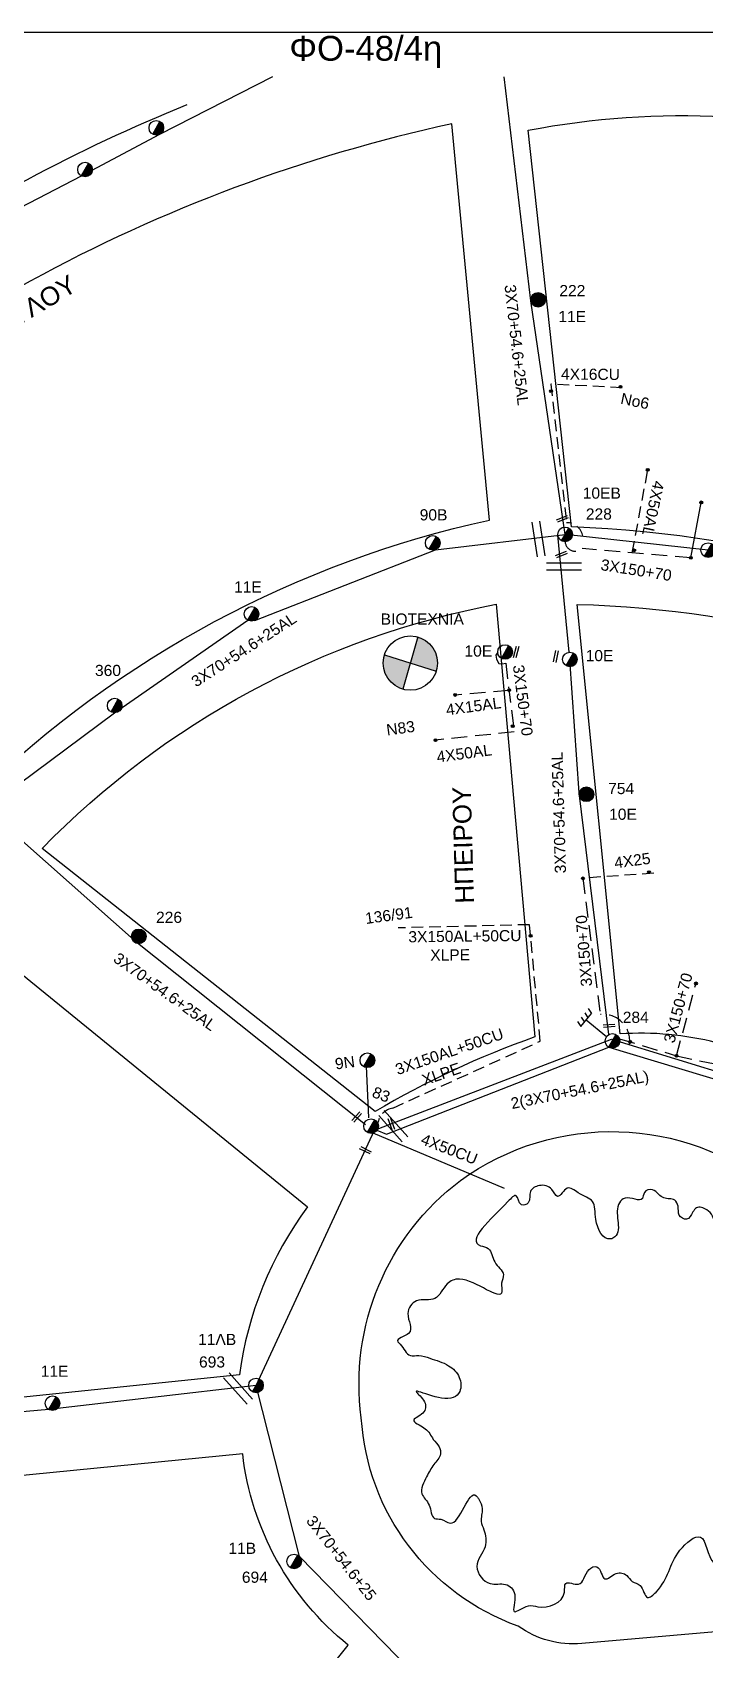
# Model space of a CAD drawing. Header units: millimetres. Extents: x 7453 to 9570, y 777 to 1872.
# Drawn here: x 9104.8 to 9213.2, y 1602 to 1862.6 of the extents above; entities that cross this region are included whole.
import ezdxf

# ---------------------------------------------------------------- set-up
doc = ezdxf.new("R2010")
doc.units = ezdxf.units.MM
doc.linetypes.add('DASHED', pattern=[19.05, 12.7, -6.35])
for name, color, linetype in [('Άγνωστα', 7, 'Continuous'), ('Γείωση', 7, 'Continuous'), ('Γυμνά εναέρια ΧΤ (3Φ)   4x50CU', 7, 'Continuous'), ('Γυμνά εναέρια ΧΤ και ΦΟΠ (3Φ)   4x50+16AL', 7, 'Continuous'), ('Εναέρια παροχή ΧΤ 4x25', 7, 'SYN_LINE'), ('Επιγραφές - Σχήματα', 7, 'Continuous'), ('Καλώδια ΧΤ   3x150+70 XLPE', 7, 'DASHED'), ('Καλώδια ΧΤ   3x150+70AL', 7, 'DASHED'), ('Καλώδια ΧΤ   3x150AL+50CU', 7, 'DASHED'), ('Μηχανική τομή', 7, 'Continuous'), ('Στύλος Ξύλινος', 7, 'Continuous'), ('Στύλος Ξύλινος @ 1', 7, 'Continuous'), ('Στύλος ΦΜ', 7, 'Continuous'), ('Στύλος ΦΜ @ 1', 7, 'Continuous'), ('Συνδέσεις', 7, 'Continuous'), ('Συνεστραμμένα ΧΤ   3x70+54.6+25 AL', 7, 'SYN_LINE'), ('Τομή', 7, 'Continuous'), ('Υπόβαθρο ΔΕΗ', 7, 'Continuous'), ('Υπόγεια καλώδια Παροχών ΧΤ   4x16CU', 7, 'DASHED'), ('Υπόγεια καλώδια Παροχών ΧΤ   4x25', 7, 'DASHED'), ('Υπόγεια καλώδια Παροχών ΧΤ   4x50AL', 7, 'DASHED')]:
    doc.layers.add(name, color=color, linetype=linetype)
doc.styles.get("Standard").update_dxf_attribs({"font": 'ARIAL.TTF'})
doc.linetypes.add('SYN_LINE', pattern='A,0.5,-0.0001,["/\\/\\/\\/",Standard,S=0.1,R=0,X=0,Y=-0.05],-0.25', length=0.7501)

# ---------------------------------------------------------------- blocks, each defined once
blk = doc.blocks.new('ΥΠΑΡΧΩΝ ΤΣΙΜΕΝΤΕΝΙΟΣ ΣΤΥΛΟΣ')
at = {"layer": 'Στύλος ΦΜ'}
blk.add_hatch(color=7, dxfattribs=at).paths.add_polyline_path([(-1.29, -2.28, 0.574793), (2.62, 0, 0.268822), (1.3, 2.27)])
at = {"layer": 'Στύλος ΦΜ', "color": 7}
blk.add_line((-1.29, -2.28), (1.3, 2.27), dxfattribs=at)
blk.add_circle((0, 0), 2.62, dxfattribs=at)
at = {"layer": 'Στύλος ΦΜ', "flags": 4}
for tag, p in [('ΑΡΙΘΜΟΣ', (-4.68, 8.05)), ('ΤΥΠΟΣ', (-4.91, 3.03))]:
    blk.add_attdef(tag, p, '', height=4, dxfattribs=at)
blk = doc.blocks.new('ΥΠΑΡΧΩΝ ΞΥΛΙΝΟΣ ΣΤΥΛΟΣ')
at = {"layer": 'Στύλος Ξύλινος'}
h = blk.add_hatch(color=7, dxfattribs=at)
h.paths.add_polyline_path([(-2.62, 0, 0.270008), (-1.29, -2.28), (1.3, 2.27, 0.576266)])
h.paths.add_polyline_path([(-1.29, -2.28, 0.574793), (2.62, 0, 0.268822), (1.3, 2.27)])
at = {"layer": 'Στύλος Ξύλινος', "color": 7}
blk.add_line((-1.29, -2.28), (1.3, 2.27), dxfattribs=at)
blk.add_circle((0, 0), 2.62, dxfattribs=at)
at = {"layer": 'Στύλος Ξύλινος', "flags": 4}
for tag, p in [('ΑΡΙΘΜΟΣ', (-4.91, 8.6)), ('ΤΥΠΟΣ', (-4.85, 3.39))]:
    blk.add_attdef(tag, p, '', height=4, dxfattribs=at)
blk = doc.blocks.new('ΤΟΜΗ')
at = {"layer": 'Τομή', "ltscale": 40}
for p, q in [((-5.68, 0), (5.68, 0)), ((5.68, -2.33), (-5.68, -2.33))]:
    blk.add_line(p, q, dxfattribs=at)
blk = doc.blocks.new('ΓΕΙΩΣΗ')
at = {"layer": 'Γείωση', "ltscale": 40}
for p, q in [((-2.34, 11.45), (-3, 9.45)), ((-0.34, 11.45), (-1, 9.45)), ((0, 9.45), (0, 0)), ((1.66, 11.45), (1, 9.45)), ((3.66, 11.45), (3, 9.45))]:
    blk.add_line(p, q, dxfattribs=at)
blk.add_lwpolyline([(-3, 9.45), (3, 9.45)], dxfattribs=at)
blk = doc.blocks.new('_ΣΥΝΔΕΣΗ')
at = {"layer": 'Συνδέσεις', "linetype": 'SYN_LINE', "ltscale": 40}
blk.add_hatch(color=256, dxfattribs=at).paths.add_polyline_path([(0.5, -0.01, 1), (-0.5, -0.01, 1)])
at = {"layer": 'Συνδέσεις'}
blk.add_circle((0, -0.01), 0.5, dxfattribs=at)
blk = doc.blocks.new('ΜΗΧΑΝΙΚΗ ΤΟΜΗ')
at = {"layer": 'Μηχανική τομή', "ltscale": 40}
for p, q in [((-1.89, 0.78), (1.89, 0.78)), ((1.89, 0), (-1.89, 0))]:
    blk.add_line(p, q, dxfattribs=at)

msp = doc.modelspace()

# ---------------------------------------------------------------- hatches: boundary and pattern name
at = {"layer": 'Επιγραφές - Σχήματα'}
h = msp.add_hatch(color=1, dxfattribs=at)
h.paths.add_polyline_path([(9165.73, 1760.97), (9161.57, 1762.3, 0.077365), (9161.36, 1760.97, 0.334342), (9164.52, 1756.76)])
h.paths.add_polyline_path([(9166.94, 1765.17), (9165.73, 1760.97), (9169.9, 1759.64, 0.077365), (9170.11, 1760.97, 0.334342)])

# ---------------------------------------------------------------- linework, layer by layer
at = {"layer": 'Άγνωστα', "color": 5, "ltscale": 0.2}
msp.add_lwpolyline([(9210.94, 1777.94), (9212.64, 1786.87)], dxfattribs=at)
at = {"layer": 'Άγνωστα', "color": 27, "linetype": 'DASHED', "ltscale": 0.2}
for points in [[(9181.65, 1756.56), (9172.96, 1755.82)], [(9199.45, 1700.43), (9208.65, 1697.67), (9230.17, 1693.11)]]:
    msp.add_lwpolyline(points, dxfattribs=at)
at = {"layer": 'Γυμνά εναέρια ΧΤ (3Φ)   4x50CU', "color": 133, "linetype": 'SYN_LINE', "ltscale": 20}
msp.add_lwpolyline([(9180.91, 1676.29), (9159.72, 1685.21)], dxfattribs=at)
at = {"layer": 'Γυμνά εναέρια ΧΤ και ΦΟΠ (3Φ)   4x50+16AL', "color": 1}
msp.add_lwpolyline([(9038.3, 1784.79), (9071.31, 1814.36), (9097.22, 1831.5), (9112.71, 1839.49), (9125.34, 1846.19), (9143.57, 1855.5)], dxfattribs=at)
at = {"layer": 'Επιγραφές - Σχήματα'}
for p, q in [((9166.94, 1765.17), (9164.52, 1756.76)), ((9161.57, 1762.3), (9169.9, 1759.64))]:
    msp.add_line(p, q, dxfattribs=at)
msp.add_lwpolyline([(7491.72, 779.23), (9463.63, 779.23), (9463.63, 1862.62), (7491.72, 1862.62)], close=True, dxfattribs=at)
msp.add_circle((9165.73, 1760.97), 4.38, dxfattribs=at)
at = {"layer": 'Καλώδια ΧΤ   3x150+70 XLPE', "color": 27, "ltscale": 0.2}
msp.add_lwpolyline([(9179.82, 1762.75), (9179.51, 1762.25), (9179.63, 1761.59), (9179.98, 1760.91), (9180.55, 1760.85), (9181.11, 1760.94), (9182.48, 1749.88)], dxfattribs=at)
at = {"layer": 'Καλώδια ΧΤ   3x150+70AL', "color": 5, "ltscale": 0.2}
msp.add_lwpolyline([(9210.94, 1777.94), (9193.46, 1779.42, -0.620279), (9190.68, 1780.53, -2.313667)], format="xyb", dxfattribs=at)
at = {"layer": 'Καλώδια ΧΤ   3x150+70AL', "color": 27, "ltscale": 0.2}
msp.add_lwpolyline([(9193.56, 1726.28), (9196.38, 1704.31, -0.493682), (9201.05, 1699.49)], format="xyb", dxfattribs=at)
msp.add_lwpolyline([(9208.65, 1697.67), (9211.79, 1709.35)], dxfattribs=at)
at = {"layer": 'Καλώδια ΧΤ   3x150AL+50CU', "color": 133, "ltscale": 0.15}
msp.add_lwpolyline([(9160.55, 1686.96, -0.321776), (9162.89, 1689.23), (9186.69, 1700.02), (9184.95, 1718.8), (9163.78, 1718.28)], format="xyb", dxfattribs=at)
at = {"layer": 'Καλώδια ΧΤ   3x150AL+50CU', "color": 7, "linetype": 'SYN_LINE', "ltscale": 10}
msp.add_lwpolyline([(9159.03, 1687.66), (9158.67, 1696)], dxfattribs=at)
at = {"layer": 'Συνεστραμμένα ΧΤ   3x70+54.6+25 AL', "color": 1, "ltscale": 20}
msp.add_lwpolyline([(9190.68, 1781.71), (9185.16, 1819.34), (9180.88, 1855.44)], dxfattribs=at)
at = {"layer": 'Συνεστραμμένα ΧΤ   3x70+54.6+25 AL', "color": 2, "ltscale": 20}
for points in [[(9037.82, 1783.65), (9067.54, 1758.84), (9088.97, 1743.36), (9096.37, 1738.27), (9121.21, 1716.29), (9158.53, 1686.58)], [(9140.66, 1767.83), (9169.77, 1779.24), (9190.68, 1781.71)], [(9097.34, 1737.6), (9118.06, 1752.94), (9139.55, 1767.86)]]:
    msp.add_lwpolyline(points, dxfattribs=at)
at = {"layer": 'Συνεστραμμένα ΧΤ   3x70+54.6+25 AL', "color": 27, "ltscale": 15}
for points in [[(9191.34, 1762.72), (9189.51, 1781.57)], [(9197.72, 1701.1), (9192.94, 1740.04), (9191.45, 1761.55)]]:
    msp.add_lwpolyline(points, dxfattribs=at)
at = {"layer": 'Συνεστραμμένα ΧΤ   3x70+54.6+25 AL', "color": 5, "ltscale": 15}
msp.add_lwpolyline([(9281.33, 1753.6), (9259.5, 1764.08), (9232.8, 1773.85), (9213.75, 1779.17), (9190.68, 1781.71)], dxfattribs=at)
at = {"layer": 'Συνεστραμμένα ΧΤ   3x70+54.6+25 AL', "color": 30, "ltscale": 20}
msp.add_lwpolyline([(9168.18, 1596.17), (9147.84, 1617), (9140.85, 1644.55), (9159.94, 1685.69), (9198.18, 1700.35), (9228.65, 1691.01)], dxfattribs=at)
at = {"layer": 'Συνεστραμμένα ΧΤ   3x70+54.6+25 AL', "color": 133, "ltscale": 20}
for points in [[(9161.95, 1685), (9161.88, 1685.03), (9197.74, 1699.06), (9228.6, 1689.78)], [(9161.95, 1685), (9160.36, 1685.66)]]:
    msp.add_lwpolyline(points, dxfattribs=at)
at = {"layer": 'Συνεστραμμένα ΧΤ   3x70+54.6+25 AL', "color": 62, "ltscale": 20}
msp.add_lwpolyline([(9140.85, 1644.54), (9107.46, 1640.65), (9058.68, 1636.36), (9024.79, 1631.74), (8981.4, 1628.41)], dxfattribs=at)
at = {"layer": 'Υπόβαθρο ΔΕΗ'}
for points in [[(9011.2, 1850.74), (8988.05, 1827.19), (9036.71, 1787.38, -0.108123), (9129.73, 1850.97, -5.18641)], [(9319.85, 1807.32), (9279.91, 1756.58, 0.128559), (9191.73, 1782.9), (9184.71, 1846.83, -0.122319), (9247.79, 1843.5, -0.097348), (9319.85, 1807.32, 3.1517)], [(9096, 1739.79, -0.139037), (9178.51, 1784.02), (9172.41, 1847.86, 0.143992), (9046.42, 1779.07), (9096, 1739.79)], [(9179.57, 1770.45), (9185.8, 1700.71, 0.048591), (9160.05, 1688.67), (9106.35, 1731.07, -0.153839), (9179.57, 1770.45, -0.01204)], [(9273.1, 1747.34), (9229.43, 1693.61, 0.158894), (9199.56, 1701.2), (9192.61, 1770.43, -0.127954), (9273.1, 1747.34, 2.039219)], [(9094.91, 1717.45), (9149.16, 1673.33, 0.126295), (9138.17, 1646.26), (9069.04, 1639.13, -0.159761), (9094.91, 1717.45, -0.443282)], [(9243.24, 1607.29), (9193.39, 1602.94, -0.178981), (9183.13, 1605.75, -0.301011), (9157.83, 1639.33, -0.271331), (9173.82, 1677.59, -0.338248), (9224.38, 1676.19, -0.24847), (9239.58, 1640.09), (9243.24, 1607.29)], [(9138.7, 1633.53), (9070.42, 1626.83, 0.179947), (9111.19, 1547.01), (9155.73, 1602.69, -0.197218), (9138.7, 1633.53, 3.438968)]]:
    msp.add_lwpolyline(points, format="xyb", dxfattribs=at)
msp.add_spline([(9235, 1610.59), (9229.43, 1614.98), (9229.65, 1612.73), (9227.5, 1612.95), (9226.22, 1612.41), (9223.65, 1612.84), (9222.58, 1612.09), (9216.8, 1612.63), (9217.23, 1614.02), (9215.52, 1615.41), (9214.66, 1615.94), (9212.52, 1620.11), (9209.2, 1617.97), (9205.35, 1611.24), (9203.96, 1610.38), (9202.78, 1612.31), (9201.49, 1612.95), (9200.64, 1613.91), (9198.92, 1614.23), (9197.1, 1613.38), (9195.82, 1615.3), (9194.54, 1614.87), (9192.82, 1612.52), (9190.79, 1612.63), (9190.57, 1611.24), (9186.29, 1608.88), (9184.76, 1609.02), (9182.49, 1608.09), (9182.57, 1610.87), (9181.08, 1612.47), (9178.6, 1612.61), (9176.48, 1615.36), (9177.78, 1618.56), (9177.59, 1621.3), (9177.15, 1622.63), (9177.33, 1624.64), (9176.7, 1626.3), (9176.37, 1626.75), (9172.14, 1622.34), (9170.66, 1622.97), (9169.65, 1623.12), (9168.76, 1625.27), (9167.61, 1627.06), (9168.35, 1629.84), (9169.54, 1631.8), (9170.58, 1633.51), (9170.39, 1634.63), (9169.43, 1635.85), (9168.87, 1636.78), (9167.13, 1638.19), (9166.27, 1638.82), (9167.75, 1640.09), (9168.01, 1641.91), (9166.71, 1643.47), (9172.65, 1642.58), (9173.69, 1643.58), (9173.62, 1645.84), (9171.91, 1647.73), (9168.86, 1648.93), (9167.08, 1649.38), (9165.74, 1649.38), (9164.07, 1651.19), (9163.7, 1651.6), (9165.45, 1652.94), (9165.33, 1656.12), (9166.74, 1658.18), (9169.68, 1658.55), (9171.67, 1660.92), (9173.66, 1661.68), (9180.49, 1659.69), (9180.45, 1661.01), (9180.73, 1662.4), (9179.34, 1664.44), (9178.28, 1666.61), (9177.04, 1667.06), (9181.46, 1674.17), (9182.8, 1675.12), (9183.65, 1673.65), (9184.73, 1673.97), (9185.09, 1675.8), (9186.53, 1676.75), (9188.56, 1676.1), (9189.47, 1675.02), (9191.04, 1676.33), (9192.81, 1675.57), (9195.11, 1674.2), (9195.64, 1671.29), (9198.03, 1668.15), (9198.71, 1668.48), (9199.2, 1671.13), (9199.43, 1674), (9200.35, 1674.75), (9203.16, 1674.66), (9203.46, 1675.64), (9204.77, 1676.09), (9205.78, 1675.34), (9206.61, 1674.76), (9208.35, 1674.4), (9208.9, 1673.45), (9209.1, 1671.98), (9210.24, 1671.33), (9211.29, 1672.5), (9211.85, 1673.16), (9213.51, 1672.86), (9214.46, 1671.85), (9214.86, 1670.25), (9214.82, 1667.86), (9216.1, 1665.14), (9216.89, 1665.07), (9218.23, 1665.56), (9220.09, 1667.82), (9221.57, 1668.34), (9222.68, 1666.87), (9223.2, 1664.88), (9224.06, 1663.76), (9225.56, 1663.07), (9227, 1662.81), (9228.12, 1662.39), (9229, 1661.44), (9229.72, 1660.49), (9230.34, 1659.32), (9229.82, 1656.95), (9228.74, 1655.51), (9228.58, 1654.43), (9228.41, 1653.38), (9228.61, 1652.37), (9231.42, 1652.14), (9232.14, 1651.72), (9232.34, 1650.64), (9232.7, 1648.42), (9232.31, 1647.18), (9231.49, 1646.1), (9231.92, 1644.86), (9231.92, 1644.14), (9230.51, 1643.26), (9230.12, 1642.01), (9229.27, 1641.33), (9230.25, 1639.53), (9230.77, 1638.06), (9230.61, 1636.64), (9229.92, 1636.35), (9230.9, 1635.43), (9233, 1635.76), (9233.55, 1636.45), (9234.41, 1634.81), (9232.28, 1632.89), (9229.3, 1630.06), (9228.12, 1627.96), (9228.06, 1627.18), (9229.56, 1626.76), (9231.89, 1627.15), (9233.42, 1627.34), (9234.31, 1627.34), (9235.03, 1625.35), (9234.44, 1624.73), (9234.7, 1623.72), (9236.37, 1623.23), (9236.53, 1622.19), (9235.26, 1619.97), (9236.08, 1618.6), (9236.01, 1617.72), (9233.82, 1617.13), (9234.03, 1615.8), (9235.32, 1614.54), (9237.17, 1613.84), (9237.42, 1613.17), (9236.79, 1612.45), (9235.99, 1612.39), (9235.85, 1611.72), (9235.79, 1611.19), (9235.56, 1610.85), (9235, 1610.59)], degree=3, dxfattribs=at)
at = {"layer": 'Υπόγεια καλώδια Παροχών ΧΤ   4x16CU', "color": 5, "ltscale": 0.15}
msp.add_lwpolyline([(9199.91, 1805.35), (9188.4, 1805.92), (9190.91, 1783.59, -0.369643), (9193.53, 1781.4, -1.072486)], format="xyb", dxfattribs=at)
at = {"layer": 'Υπόγεια καλώδια Παροχών ΧΤ   4x25', "color": 27, "ltscale": 0.15}
msp.add_lwpolyline([(9205, 1727.11), (9193.56, 1726.28), (9193.56, 1726.28)], dxfattribs=at)
at = {"layer": 'Υπόγεια καλώδια Παροχών ΧΤ   4x50AL', "color": 5, "ltscale": 0.15}
msp.add_lwpolyline([(9201.5, 1778.74), (9204.04, 1792.15)], dxfattribs=at)
at = {"layer": 'Υπόγεια καλώδια Παροχών ΧΤ   4x50AL', "color": 27, "ltscale": 0.2}
msp.add_lwpolyline([(9182.48, 1749.88), (9169.78, 1748.54)], dxfattribs=at)

# ---------------------------------------------------------------- block references
at = {"layer": 'Γείωση', "xscale": 0.4499999999998304, "yscale": 0.4499999999998304, "zscale": 0.4499999999998304, "rotation": 50.91357547288298}
msp.add_blockref('ΓΕΙΩΣΗ', (9197.37, 1700.78), dxfattribs=at)
at = {"layer": 'Μηχανική τομή'}
for p, xscale, yscale, zscale, rotation in [((9190.18, 1784.39), 0.4999999999997947, 0.4999999999997947, 0.4999999999997947, 201.2611887304535), ((9190.02, 1778.65), 0.4999999999997947, 0.4999999999997947, 0.4999999999997947, 201.2611887304535), ((9182.59, 1762.8), 0.4999999999997041, 0.4999999999997041, 0.4999999999997041, 255.7484713828842), ((9189, 1762.08), 0.4999999999998525, 0.4999999999998525, 0.4999999999998525, 259.4517645475206), ((9197.81, 1702.33), 0.499999999999402, 0.499999999999402, 0.499999999999402, 4.240537769992197), ((9157.23, 1687.68), 0.4999999999994365, 0.4999999999994365, 0.4999999999994365, 47.96973249705437), ((9162.87, 1686.74), 0.4999999999994762, 0.4999999999994762, 0.4999999999994762, 109.9508724959833), ((9158.58, 1682.63), 0.4999999999994888, 0.4999999999994888, 0.4999999999994888, 154.0471319724671)]:
    msp.add_blockref('ΜΗΧΑΝΙΚΗ ΤΟΜΗ', p, dxfattribs=dict(at, xscale=xscale, yscale=yscale, zscale=zscale, rotation=rotation))
at = {"layer": 'Στύλος Ξύλινος @ 1', "ltscale": 40}
ref = msp.add_blockref('ΥΠΑΡΧΩΝ ΞΥΛΙΝΟΣ ΣΤΥΛΟΣ', (9186.33, 1819.52), dxfattribs=dict(at, xscale=0.4499999999998181, yscale=0.4499999999998181, zscale=0.4499999999998181))
ref.add_attrib('ΤΥΠΟΣ', '11Ε', (9189.59, 1815.92), dxfattribs={"layer": 'Στύλος Ξύλινος', "height": 1.8, "flags": 4})
ref.add_attrib('ΑΡΙΘΜΟΣ', '222', (9189.76, 1820.1), dxfattribs={"layer": 'Στύλος Ξύλινος', "height": 1.8, "flags": 4})
ref = msp.add_blockref('ΥΠΑΡΧΩΝ ΞΥΛΙΝΟΣ ΣΤΥΛΟΣ', (9194.12, 1739.82), dxfattribs=dict(at, xscale=0.4499999999998181, yscale=0.4499999999998181, zscale=0.4499999999998181))
ref.add_attrib('ΤΥΠΟΣ', '10Ε', (9197.78, 1735.71), dxfattribs={"layer": 'Στύλος Ξύλινος', "height": 1.8, "flags": 4})
ref.add_attrib('ΑΡΙΘΜΟΣ', '754', (9197.62, 1739.85), dxfattribs={"layer": 'Στύλος Ξύλινος', "height": 1.8, "flags": 4})
ref = msp.add_blockref('ΥΠΑΡΧΩΝ ΞΥΛΙΝΟΣ ΣΤΥΛΟΣ', (9121.95, 1716.92), dxfattribs=dict(at, xscale=0.4499999999998181, yscale=0.4499999999998181, zscale=0.4499999999998181))
ref.add_attrib('ΑΡΙΘΜΟΣ', '226', (9124.73, 1719.09), dxfattribs={"layer": 'Στύλος Ξύλινος', "height": 1.8, "flags": 4})
at = {"layer": 'Στύλος ΦΜ @ 1', "ltscale": 40, "xscale": 0.4499999999998181, "yscale": 0.4499999999998181, "zscale": 0.4499999999998181}
for p in [(9124.78, 1847.23), (9113.29, 1840.51), (9158.81, 1696.95), (9159.4, 1686.34)]:
    msp.add_blockref('ΥΠΑΡΧΩΝ ΤΣΙΜΕΝΤΕΝΙΟΣ ΣΤΥΛΟΣ', p, dxfattribs=at)
at = {"layer": 'Στύλος ΦΜ @ 1', "ltscale": 40}
ref = msp.add_blockref('ΥΠΑΡΧΩΝ ΤΣΙΜΕΝΤΕΝΙΟΣ ΣΤΥΛΟΣ', (9190.68, 1781.71), dxfattribs=dict(at, xscale=0.4499999999998181, yscale=0.4499999999998181, zscale=0.4499999999998181))
ref.add_attrib('ΤΥΠΟΣ', '10ΕΒ', (9193.53, 1787.46), dxfattribs={"layer": 'Στύλος ΦΜ', "height": 1.8, "flags": 4})
ref.add_attrib('ΑΡΙΘΜΟΣ', '228', (9194.03, 1784.09), dxfattribs={"layer": 'Στύλος ΦΜ', "height": 1.8, "flags": 4})
ref = msp.add_blockref('ΥΠΑΡΧΩΝ ΤΣΙΜΕΝΤΕΝΙΟΣ ΣΤΥΛΟΣ', (9169.34, 1780.34), dxfattribs=dict(at, xscale=0.4499999999998181, yscale=0.4499999999998181, zscale=0.4499999999998181))
ref.add_attrib('ΑΡΙΘΜΟΣ', '90Β', (9167.24, 1783.96), dxfattribs={"layer": 'Στύλος ΦΜ', "height": 1.8, "flags": 4})
ref = msp.add_blockref('ΥΠΑΡΧΩΝ ΤΣΙΜΕΝΤΕΝΙΟΣ ΣΤΥΛΟΣ', (9213.75, 1779.17), dxfattribs=dict(at, xscale=0.4499999999998181, yscale=0.4499999999998181, zscale=0.4499999999998181))
ref.add_attrib('ΤΥΠΟΣ', '10Μ', (9215.26, 1781.53), dxfattribs={"layer": 'Στύλος ΦΜ', "height": 1.8, "flags": 4})
ref = msp.add_blockref('ΥΠΑΡΧΩΝ ΤΣΙΜΕΝΤΕΝΙΟΣ ΣΤΥΛΟΣ', (9140.13, 1768.89), dxfattribs=dict(at, xscale=0.4499999999998181, yscale=0.4499999999998181, zscale=0.4499999999998181))
ref.add_attrib('ΤΥΠΟΣ', '11Ε', (9137.31, 1772.34), dxfattribs={"layer": 'Στύλος ΦΜ', "height": 1.8, "flags": 4})
ref = msp.add_blockref('ΥΠΑΡΧΩΝ ΤΣΙΜΕΝΤΕΝΙΟΣ ΣΤΥΛΟΣ', (9181, 1762.75), dxfattribs=dict(at, xscale=0.4499999999998181, yscale=0.4499999999998181, zscale=0.4499999999998181))
ref.add_attrib('ΤΥΠΟΣ', '10Ε', (9174.46, 1762.01), dxfattribs={"layer": 'Στύλος ΦΜ', "height": 1.8, "flags": 4})
ref = msp.add_blockref('ΥΠΑΡΧΩΝ ΤΣΙΜΕΝΤΕΝΙΟΣ ΣΤΥΛΟΣ', (9191.45, 1761.55), dxfattribs=dict(at, xscale=0.4499999999998181, yscale=0.4499999999998181, zscale=0.4499999999998181))
ref.add_attrib('ΤΥΠΟΣ', '10Ε', (9194, 1761.27), dxfattribs={"layer": 'Στύλος ΦΜ', "height": 1.8, "flags": 4})
ref = msp.add_blockref('ΥΠΑΡΧΩΝ ΤΣΙΜΕΝΤΕΝΙΟΣ ΣΤΥΛΟΣ', (9118.06, 1754.12), dxfattribs=dict(at, xscale=0.4499999999998181, yscale=0.4499999999998181, zscale=0.4499999999998181))
ref.add_attrib('ΑΡΙΘΜΟΣ', '360', (9114.89, 1758.88), dxfattribs={"layer": 'Στύλος ΦΜ', "height": 1.8, "flags": 4})
ref = msp.add_blockref('ΥΠΑΡΧΩΝ ΤΣΙΜΕΝΤΕΝΙΟΣ ΣΤΥΛΟΣ', (9198.32, 1700.08), dxfattribs=dict(at, xscale=0.4499999999998181, yscale=0.4499999999998181, zscale=0.4499999999998181))
ref.add_attrib('ΑΡΙΘΜΟΣ', '284', (9199.98, 1702.98), dxfattribs={"layer": 'Στύλος ΦΜ', "height": 1.8, "flags": 4})
ref = msp.add_blockref('ΥΠΑΡΧΩΝ ΤΣΙΜΕΝΤΕΝΙΟΣ ΣΤΥΛΟΣ', (9140.85, 1644.55), dxfattribs=dict(at, xscale=0.4499999999998181, yscale=0.4499999999998181, zscale=0.4499999999998181))
ref.add_attrib('ΤΥΠΟΣ', '11ΛΒ', (9131.51, 1651.06), dxfattribs={"layer": 'Στύλος ΦΜ', "height": 1.8, "flags": 4})
ref.add_attrib('ΑΡΙΘΜΟΣ', '693', (9131.66, 1647.43), dxfattribs={"layer": 'Στύλος ΦΜ', "height": 1.8, "flags": 4})
ref = msp.add_blockref('ΥΠΑΡΧΩΝ ΤΣΙΜΕΝΤΕΝΙΟΣ ΣΤΥΛΟΣ', (9108.04, 1641.68), dxfattribs=dict(at, xscale=0.4499999999998181, yscale=0.4499999999998181, zscale=0.4499999999998181))
ref.add_attrib('ΤΥΠΟΣ', '11Ε', (9106.14, 1645.94), dxfattribs={"layer": 'Στύλος ΦΜ', "height": 1.8, "flags": 4})
ref = msp.add_blockref('ΥΠΑΡΧΩΝ ΤΣΙΜΕΝΤΕΝΙΟΣ ΣΤΥΛΟΣ', (9147, 1616.18), dxfattribs=dict(at, xscale=0.4499999999998181, yscale=0.4499999999998181, zscale=0.4499999999998181))
ref.add_attrib('ΤΥΠΟΣ', '11Β', (9136.39, 1617.4), dxfattribs={"layer": 'Στύλος ΦΜ', "height": 1.8, "flags": 4})
ref.add_attrib('ΑΡΙΘΜΟΣ', '694', (9138.57, 1612.74), dxfattribs={"layer": 'Στύλος ΦΜ', "height": 1.8, "flags": 4})
at = {"layer": 'Συνδέσεις', "xscale": 0.4499999999998181, "yscale": 0.4499999999998181, "zscale": 0.4499999999998181}
for p in [(9188.42, 1804.8), (9199.61, 1805.5), (9204, 1792.13), (9212.64, 1786.87), (9201.84, 1779.14), (9210.94, 1777.94), (9172.96, 1755.83), (9181.65, 1756.58), (9182.24, 1750.79), (9169.78, 1748.54), (9193.56, 1726.28), (9204.21, 1727.28), (9185.13, 1717.01), (9211.79, 1709.35), (9201.17, 1699.91), (9208.65, 1697.67)]:
    msp.add_blockref('_ΣΥΝΔΕΣΗ', p, dxfattribs=at)
at = {"layer": 'Τομή'}
for p, xscale, yscale, zscale, rotation in [((9185.82, 1780.87), 0.4999999999999055, 0.4999999999999055, 0.4999999999999055, 98.81516613489546), ((9162.55, 1685.94), 0.500000000000047, 0.500000000000047, 0.500000000000047, 131.7221037643922), ((9137.52, 1643.67), 0.500000000000047, 0.500000000000047, 0.500000000000047, 131.7221037643922)]:
    msp.add_blockref('ΤΟΜΗ', p, dxfattribs=dict(at, xscale=xscale, yscale=yscale, zscale=zscale, rotation=rotation))
at = {"layer": 'Τομή', "xscale": 0.5000000000000135, "yscale": 0.5000000000000135, "zscale": 0.5000000000000135}
msp.add_blockref('ΤΟΜΗ', (9190.51, 1777.1), dxfattribs=at)

# ---------------------------------------------------------------- texts
at = {"layer": 'Άγνωστα', "insert": (9171.37, 1754.31), "char_height": 1.8, "width": 23.5192, "attachment_point": 1, "rotation": 7.6474}
msp.add_mtext('4X15AL', dxfattribs=at)
at = {"layer": 'Γυμνά εναέρια ΧΤ (3Φ)   4x50CU', "char_height": 1.8, "width": 23.5192, "attachment_point": 1, "rotation": 338.9182}
for s, insert in [('83', (9160.06, 1692.78)), ('4X50CU', (9167.91, 1685.19))]:
    msp.add_mtext(s, dxfattribs=dict(at, insert=insert))
at = {"layer": 'Εναέρια παροχή ΧΤ 4x25', "insert": (9198.5, 1729.65), "char_height": 1.8, "width": 23.5192, "attachment_point": 1, "rotation": 7.6474}
msp.add_mtext('4X25', dxfattribs=at)
at = {"layer": 'Επιγραφές - Σχήματα', "attachment_point": 1}
for s, insert, char_height, width in [('ΦO-48/4η', (9146.23, 1862.05), 4, 36.4294), ('ΒΙΟΤΕΧΝΙΑ', (9160.95, 1768.96), 1.8, 23.5192)]:
    msp.add_mtext(s, dxfattribs=dict(at, insert=insert, char_height=char_height, width=width))
for s, insert, char_height, width, rotation in [('B.  ΠAYΛOY', (9090.3, 1811.47), 3, 57.8406, 30.9496), ('No6', (9199.87, 1804.54), 1.8, 23.5192, 348.5192), ('N83', (9161.75, 1751.08), 1.8, 23.5192, 7.6474), ('HΠEIPOY', (9172.99, 1722.16), 3, 13.8076, 91.5392), ('136/91', (9158.33, 1720.69), 1.8, 23.5192, 7.6474), ('9N', (9153.47, 1697.24), 1.8, 23.5192, 7.6474)]:
    msp.add_mtext(s, dxfattribs=dict(at, insert=insert, char_height=char_height, width=width, rotation=rotation))
at = {"layer": 'Καλώδια ΧΤ   3x150+70 XLPE', "char_height": 1.8, "width": 23.5192, "attachment_point": 1}
for insert, rotation in [((9196.6, 1777.75), 351.0294), ((9184.04, 1760.8), 277.3275), ((9193.26, 1708.77), 94.4093), ((9206.54, 1700.06), 74.9667)]:
    msp.add_mtext('3X150+70', dxfattribs=dict(at, insert=insert, rotation=rotation))
at = {"layer": 'Καλώδια ΧΤ   3x150AL+50CU', "char_height": 1.8, "width": 23.5192, "attachment_point": 1}
for insert, rotation in [((9165.4, 1717.75), 0.6759), ((9163.11, 1696.25), 18.9408)]:
    msp.add_mtext('3X150AL+50CU\\P     XLPE', dxfattribs=dict(at, insert=insert, rotation=rotation))
at = {"layer": 'Συνεστραμμένα ΧΤ   3x70+54.6+25 AL', "char_height": 1.8, "width": 16.2172, "attachment_point": 1}
for s, insert, rotation in [('3X70+54.6+25AL', (9182.7, 1822.07), 276.2722), ('3X70+54.6+25AL', (9130.19, 1758.52), 33.0629), ('3X70+54.6+25AL', (9189.04, 1727.05), 91.6321), ('3X70+54.6+25AL', (9118.74, 1714.44), 324.386), ('2(3X70+54.6+25AL)', (9181.77, 1690.85), 11.4014), ('3X70+54.6+25', (9150.26, 1623.79), 307.9524)]:
    msp.add_mtext(s, dxfattribs=dict(at, insert=insert, rotation=rotation))
at = {"layer": 'Υπόγεια καλώδια Παροχών ΧΤ   4x16CU', "insert": (9190.03, 1808.45), "char_height": 1.8, "width": 23.5192, "attachment_point": 1, "rotation": 359.604}
msp.add_mtext('4X16CU', dxfattribs=at)
at = {"layer": 'Υπόγεια καλώδια Παροχών ΧΤ   4x50AL', "char_height": 1.8, "width": 23.5192, "attachment_point": 1}
for insert, rotation in [((9206.69, 1790.09), 258.1153), ((9169.86, 1746.71), 7.6474)]:
    msp.add_mtext('4X50AL', dxfattribs=dict(at, insert=insert, rotation=rotation))

doc.saveas('drawing.dxf')
